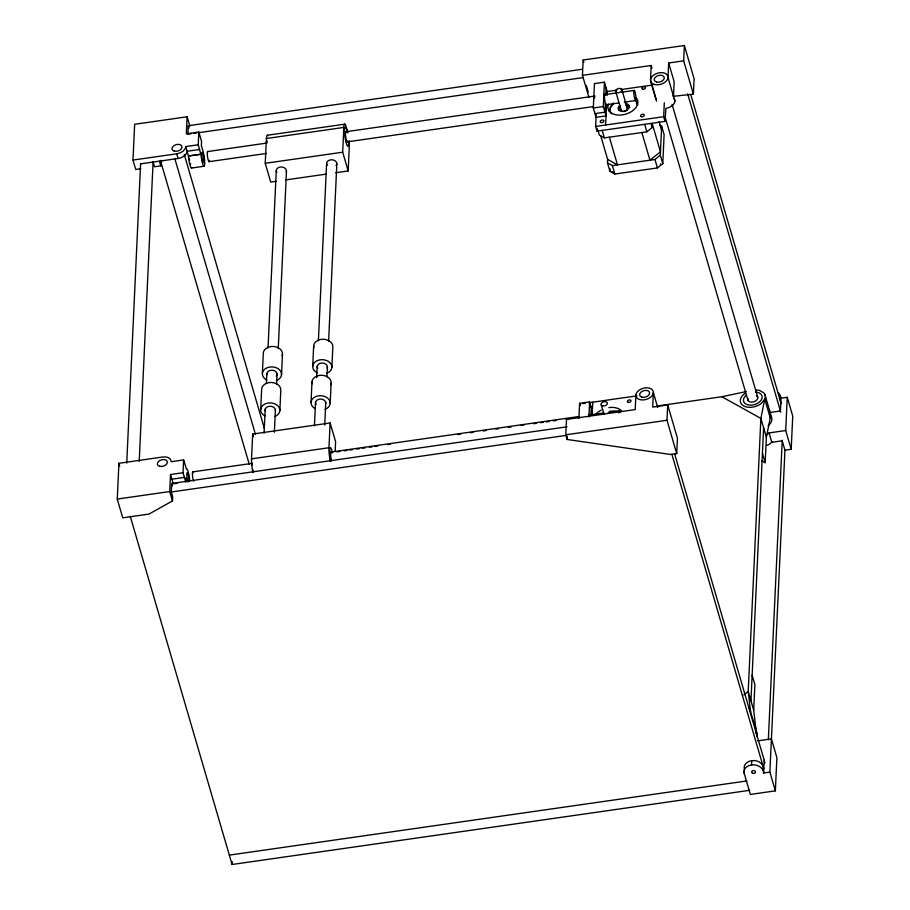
<?xml version="1.0" encoding="UTF-8"?>
<svg xmlns="http://www.w3.org/2000/svg" width="910" height="910" viewBox="0 0 910 910"><rect width="100%" height="100%" fill="white"/><g stroke="black" fill="none" stroke-linecap="round" stroke-linejoin="round"><path stroke-width="1.36" d="M172.388 485.815L171.694 483.46L171.307 491.98L172.673 496.678L172.479 500.932L148.99 514.07L122.748 517.836L117.265 499.067L118.926 463.292L162.651 457.025A8.963 5.779 -16.3 0 1 171.114 461.734L183.615 459.948L186.413 469.06A8.963 1.479 81.8 0 1 189.735 480.435M140.731 168.737L135.726 169.453L132.985 160.069L134.646 124.295L187.119 116.776L189.86 126.149M126.729 463.122L140.618 163.573M139.219 461.325L153.107 161.787M172.479 500.932L169.738 491.548L170.523 474.519L183.024 472.722L183.615 459.948M187.119 116.776L186.334 133.804L198.824 132.018L201.565 141.403L201.372 145.623L203.078 151.447A8.963 1.479 81.8 0 1 204.318 166.075A8.963 1.479 81.8 0 1 200.996 154.7L198.232 144.792L198.824 132.018M187.904 134.236L188.29 125.716L188.984 128.071M749.612 790.324L232.073 864.5L232.198 861.656M252.821 472.199L252.559 470.914A12.797 2.116 81.8 0 1 251.524 458.845L252.673 434.059L330.114 422.957L335.608 441.714L335.153 451.36M276.253 181.272L270.725 182.068L265.242 163.299L266.391 138.513A12.797 2.116 81.8 0 1 268.097 135.829M260.692 409.546L261.648 389.105A9.6 7.155 2.7 0 1 271.669 382.484A9.6 7.155 2.7 0 1 280.815 390.151L279.859 410.592M262.364 373.521L263.308 353.08A9.6 7.155 2.7 0 1 274.581 346.585A9.6 7.155 2.7 0 1 282.043 355.958M264.082 433.103L265.208 408.988M266.391 383.451L266.846 373.521M268.029 347.984L276.265 170.67M274.376 432.239L275.423 409.546M276.606 384.009L277.072 374.078M278.255 348.541L286.479 171.228M281.531 374.567L282.487 354.126M311.049 402.334L311.993 381.893M312.71 366.298L313.666 345.857M314.439 425.88L315.554 401.765M316.669 377.65L317.203 366.309M318.386 340.772L326.61 163.459M324.722 425.027L325.78 402.322M326.963 376.797L327.418 366.866M328.601 341.33L336.837 164.016M330.216 403.38L331.16 382.939M331.888 367.344L332.833 346.903A9.6 7.155 2.7 0 0 322.436 339.237A9.6 7.155 2.7 0 0 313.882 347.722M330.262 461.097L330 459.812A12.797 2.116 81.8 0 1 328.965 447.743L330.114 422.957M335.722 172.752L348.166 170.966L342.683 152.209L343.832 127.423A12.797 2.116 81.8 0 1 345.538 124.727L348.029 132.826M348.166 170.966L349.315 146.18A12.797 2.116 81.8 0 0 349.144 140.663M657.748 407.543L653.38 392.62A8.963 5.779 -16.3 0 1 640.014 399.661A8.963 5.779 -16.3 0 1 640.504 389.332A8.963 5.779 -16.3 0 1 653.38 392.62L652.709 407.1L667.701 404.95L677.438 438.256L676.721 453.589L670.477 454.477L567.158 439.473L565.792 434.787L566.498 419.453L635.214 409.602L635.885 395.122L636.568 397.465M588.907 97.37L582.457 75.337L583.173 60.003L684.377 45.5L694.114 78.806L693.397 94.139L673.195 96.335M567.158 439.473L567.294 436.641M578.919 418.225L579.613 403.323L589.612 401.89L592.353 411.263M604.433 82.162L603.307 106.55L606.049 115.923L596.05 117.356L593.309 107.983L594.446 83.595L604.433 82.162L607.186 91.535L606.993 95.504M673.878 98.291A8.963 5.779 -16.3 0 1 665.892 108.324L665.028 121.383L597.005 131.142L595.629 126.444L596.187 114.58M597.005 131.142L597.131 128.344M588.907 417.019L589.612 401.89M590.897 415.301L591.25 407.509M605.378 103.092L604.957 112.18L594.958 113.613M605.753 94.856L606.083 87.781M592.16 415.426L592.774 402.186M605.628 125.011L606.56 104.821M659.636 125.136L661.65 126.251L664.118 134.691L662.776 163.652L657.429 167.929L614.853 174.037L609.928 171.296L607.459 162.844L607.618 159.375L600.68 135.658M609.928 171.296L610.053 168.532M582.457 75.337L651.173 65.486L650.502 79.966L655.996 98.735M597.904 130.107L599.36 135.112L604.388 137.899L646.862 131.813L652.208 127.537L652.368 124.124L660.467 151.799L649.956 160.206L641.868 132.53M662.776 163.652L660.307 155.212L661.65 126.251M665.028 121.383L663.663 116.696L664.311 102.75M684.377 45.5L683.66 60.833L668.668 62.983L667.997 77.464L674.913 101.101M676.721 453.589L666.985 420.284L667.701 404.95M757.541 740.865L771.407 738.874L776.89 757.643L775.354 790.858L750.363 794.441L744.198 773.329L744.391 769.075A9.6 7.155 2.7 0 1 751.706 760.692A9.6 7.155 2.7 0 1 763.126 766.391L763.615 772.999L769.871 772.101L784.977 449.631M750.955 700.802L763.615 427.791M755.641 733.028A12.797 8.258 -16.3 0 0 755.846 728.626L753.696 710.175L754.879 684.627L752.138 675.243M761.579 460.733L765.173 462.735L766.368 437.175L770.258 417.872A12.797 8.258 -16.3 0 0 769.303 411.593M744.198 773.329A9.6 7.155 2.7 0 1 751.501 764.957L751.706 760.692M778.039 392.528A9.6 7.155 2.7 0 1 780.325 395.873L780.12 400.127A9.6 7.155 2.7 0 0 779.267 398.352M763.615 772.999L764.207 760.214M780.325 395.873L781.008 398.216L780.416 410.99L769.644 412.537M768.336 739.784L782.236 440.247M785.717 430.532L769.064 432.921L771.816 442.305L782.213 440.815L784.955 450.2L791.199 449.301L785.717 430.532L787.252 397.317L781.008 398.216M791.199 449.301L792.735 416.086L787.252 397.317M161.639 160.74L160.82 165.847L154.472 166.757L153.096 162.071M768.165 425.687L770.008 423.855A12.797 8.258 -16.3 0 0 770.406 415.347M769.064 432.921L766.903 434.65M772.306 441.805L769.007 444.455A8.963 5.779 -16.3 0 1 766.868 445.354M607.459 162.844L612.385 165.586L654.961 159.489L660.307 155.212M743.834 694.921L748.213 691.418L760.874 418.418L764.764 399.115A12.797 8.258 -16.3 0 0 763.82 392.824L759.395 390.367L756.415 389.946M744.96 393.416L744.243 393.882A12.797 8.258 -16.3 0 0 743.686 405.928A12.797 8.258 -16.3 0 0 761.363 403.392L764.764 399.115L770.258 417.872M657.27 405.985L721.869 396.726L746.382 391.55M188.472 125.694L582.264 69.251M188.086 134.214L190.895 133.804M193.705 133.406L196.526 133.008M199.335 132.598L583.276 77.566M132.985 160.069L176.711 153.801A8.963 5.779 -16.3 0 0 185.742 146.578L198.232 144.792M267.472 135.237L344.913 124.147M266.391 138.513L343.832 127.423M199.608 149.479L187.107 151.276A8.963 5.779 -16.3 0 1 178.087 158.488L140.606 163.857M607.186 91.535L616.843 90.158M620.984 89.555L652.743 85.005M207.696 151.549L266.619 143.097M345.197 131.836L594.947 96.039M604.763 94.64L615.99 93.025M621.598 92.217L634.224 90.409M200.974 154.177L188.461 155.917L188.495 156.486A8.963 1.479 81.8 0 0 191.828 167.861M200.974 154.29L188.472 156.076L185.742 146.578M209.016 161.673L266.55 153.426M346.517 141.96L593.468 106.572M606.094 104.764L618.72 102.955M624.328 102.147L635.555 100.532A5.119 0.842 81.8 0 0 635.328 93.15A5.119 0.842 81.8 0 0 633.792 92.729A5.119 0.842 81.8 0 0 635.555 100.532M593.309 107.983L603.307 106.55M191.464 168.054L203.954 166.268M265.242 163.299L342.683 152.209M595.629 126.444L663.663 116.696M285.933 179.884L326.042 174.14M582.775 403.619L585.278 403.255M589.02 402.721L636.989 395.839M251.524 458.845L328.965 447.743M192.829 471.869L251.763 463.429M330.33 452.168L578.68 416.564M589.908 414.96L603.933 412.947M608.142 412.344L619.369 410.74M337.075 451.872L339.885 451.474M344.105 450.871L346.915 450.461M349.724 450.063L352.523 449.665M356.743 449.051L359.552 448.653M362.362 448.255L365.172 447.845M369.38 447.242L372.19 446.844M375 446.435L377.809 446.036M387.637 444.626L390.447 444.228M457.855 434.559L460.665 434.161M470.493 432.75L473.302 432.352M483.13 430.942L485.94 430.544M495.768 429.133L498.578 428.724M508.406 427.313L511.215 426.915M521.043 425.505L523.853 425.107M533.681 423.696L536.49 423.286M540.711 422.684L543.52 422.286M546.33 421.887L549.128 421.478M553.348 420.875L556.158 420.477M565.986 419.066L568.795 418.668M171.899 479.206L184.389 477.42M171.888 483.438L567.066 426.801M174.652 483.699L177.439 483.301M117.265 499.067L169.738 491.548M565.792 434.787L666.985 420.284M170.079 492.162L566.68 435.31M229.331 855.116L746.871 780.939M607.618 159.375L617.481 164.858L609.381 137.182M721.869 396.726L760.874 418.418L766.368 437.175M749.203 707.98L755.846 728.626L754.686 726.749M159.341 161.172L160.82 165.847L160.683 160.342M683.66 60.833L693.397 94.139M690.838 94.811L781.167 403.687M687.664 93.798L780.769 412.207M668.668 62.983L674.151 81.741L673.48 96.221A8.963 5.779 -16.3 0 0 673.264 94.72M764.969 394.701L770.463 413.459M672.092 104.4L757.78 397.454M651.173 65.486L651.958 68.17M665.54 118.448L748.054 400.593M762.432 453.351L765.173 462.735M650.73 81.468L656.497 101.169M659.181 121.747L661.49 129.652M651.116 123.783L652.208 127.537M644.667 124.306L646.862 131.813M654.961 159.489L657.429 167.929M621.826 89.59L627.308 108.347M615.74 91.557L621.223 110.315M603.887 94.049L604.433 95.925M583.173 60.003L583.856 62.346M602.192 130.392L604.388 137.899M612.385 165.586L614.853 174.037M586.29 85.483L588.247 92.149M753.696 710.175L748.213 691.418L750.352 709.857A12.797 8.258 -16.3 0 1 750.682 711.995M769.871 772.101L775.354 790.858M674.64 453.908L764.991 762.898M671.864 454.261L763.82 768.734M601.203 404.757L603.956 414.13M589.032 414.38L589.578 416.257A5.119 0.842 81.8 0 1 590.26 415.176M579.613 403.323L580.273 405.564M184.252 154.438L264.366 428.405M176.711 153.801L178.087 158.488M174.913 158.954L255.426 434.286M252.673 434.059L253.458 436.732M160.535 160.843L249.26 464.282M186.982 481.367L185.958 477.875L185.765 482.107L183.024 472.722M170.523 474.519L173.264 483.892M118.926 463.292L119.699 465.977M130.255 516.3L232.073 864.5M252.923 469.844L252.991 470.242A9.6 1.581 81.8 0 0 253.458 472.574M189.417 158.954L189.621 160.274M276.833 172.445A5.119 3.822 2.7 0 1 280.94 166.974A5.119 3.822 2.7 0 1 286.252 172.036M267.062 142.756A9.6 1.581 81.8 0 1 267.074 140.857M348.632 141.937A9.6 1.581 81.8 0 1 345.754 141.152A9.6 1.581 81.8 0 1 345.322 127.309L345.8 127.753A9.6 1.581 81.8 0 1 347.392 132.451M327.19 165.233A5.119 3.822 2.7 0 1 331.957 159.762A5.119 3.822 2.7 0 1 336.04 165.711M266.778 379.971A9.6 7.155 2.7 0 1 264.89 369.05A9.6 7.155 2.7 0 1 279.575 369.847A9.6 7.155 2.7 0 1 276.367 380.494M266.949 374.761A5.119 3.822 2.7 0 1 272.852 370.302A5.119 3.822 2.7 0 1 276.265 376.194M317.124 372.747A9.6 7.155 2.7 0 1 315.235 361.827A9.6 7.155 2.7 0 1 329.921 362.635A9.6 7.155 2.7 0 1 326.713 373.271M317.761 368.493A5.119 3.822 2.7 0 1 321.867 363.01A5.119 3.822 2.7 0 1 327.179 368.084M252.343 465.328A9.6 1.581 81.8 0 1 252.206 463.076M330.899 461.472A9.6 1.581 81.8 0 1 330.432 459.14L330.046 456.661A9.6 1.581 81.8 0 1 330.08 447.834A9.6 1.581 81.8 0 1 332.537 452.771M265.106 415.995A9.6 7.155 2.7 0 1 263.217 405.075A9.6 7.155 2.7 0 1 277.903 405.883A9.6 7.155 2.7 0 1 274.695 416.518M265.276 410.785A5.119 3.822 2.7 0 1 269.838 406.258A5.119 3.822 2.7 0 1 275.389 410.353M315.451 408.783A9.6 7.155 2.7 0 1 313.563 397.863A9.6 7.155 2.7 0 1 328.248 398.66A9.6 7.155 2.7 0 1 325.041 409.307M316.089 404.518A5.119 3.822 2.7 0 1 320.195 399.046A5.119 3.822 2.7 0 1 325.507 404.108M312.21 383.758A9.6 7.155 2.7 0 1 322.015 375.273A9.6 7.155 2.7 0 1 330.717 384.771M347.586 141.3A5.119 0.842 81.8 0 1 345.686 136.557A5.119 0.842 81.8 0 1 346.437 132.541M209.448 160.365A5.119 0.842 81.8 0 1 207.673 157.68A5.119 0.842 81.8 0 1 207.946 151.777M193.625 481.197A5.119 0.842 81.8 0 1 192.397 474.19A5.119 0.842 81.8 0 1 193.364 472.677M618.937 413.06A5.119 0.842 81.8 0 1 620.188 412.389M331.558 460.528A5.119 0.842 81.8 0 1 330.603 453.851A5.119 0.842 81.8 0 1 331.581 452.861M190.713 164.027A5.119 0.842 81.8 0 1 190.429 163.459M188.063 481.993A5.119 0.842 81.8 0 1 186.903 476.18A5.119 0.842 81.8 0 1 187.267 472.665L187.528 472.904A5.119 0.842 81.8 0 1 188.62 476.658L188.825 477.977A5.119 0.842 81.8 0 1 189.03 481.481M636.113 97.677A15.356 9.908 -16.3 0 1 624.385 114.501A15.356 9.908 -16.3 0 1 608.54 104.07M609.268 111.486A15.356 9.908 -16.3 0 1 613.09 104.411M635.203 100.589A15.356 9.908 -16.3 0 1 637.489 102.364M606.549 104.184A5.119 0.842 81.8 0 1 604.74 100.1A5.119 0.842 81.8 0 1 605.116 94.856M594.435 98.371A5.119 0.842 81.8 0 1 594.662 96.164M590.192 405.883A1.922 1.24 -16.3 0 1 590.419 407.384M595.618 414.596A15.356 9.908 -16.3 0 1 601.283 410.069M608.836 407.623A15.356 9.908 -16.3 0 1 621.587 410.865M751.501 764.957A9.6 7.155 2.7 0 1 762.933 770.645M755.516 392.119A9.6 6.199 -16.3 0 1 761.169 400.116A9.6 6.199 -16.3 0 1 747.19 404.643A9.6 6.199 -16.3 0 1 746.382 395.065M755.789 730.503A12.797 8.258 -16.3 0 1 756.733 736.782M756.449 395.713A5.119 3.299 -16.3 0 1 753.946 401.742A5.119 3.299 -16.3 0 1 748.02 398.443M613.021 172.161A4.482 2.889 -16.3 0 1 612.35 171.637M660.751 163.993A4.482 2.889 -16.3 0 1 660.285 164.767M636.386 102.944A14.082 9.089 -16.3 0 1 637.648 105.003M618.641 110.144A5.756 3.72 -16.3 0 1 620.415 107.198M625.898 105.424A5.756 3.72 -16.3 0 1 629.743 107.562M626.546 107.516A3.196 2.07 -16.3 0 1 627.115 109.735A3.196 2.07 -16.3 0 1 624.169 111.464M623.361 111.509A3.196 2.07 -16.3 0 1 621.143 109.78M611.6 113.852A14.082 9.089 -16.3 0 1 613.476 102.944M635.84 101.067A14.082 9.089 -16.3 0 1 637.455 105.492M625.341 103.547A5.756 3.72 -16.3 0 1 628.742 108.347A5.756 3.72 -16.3 0 1 620.347 111.066A5.756 3.72 -16.3 0 1 619.869 105.321M609.62 411.286A14.082 9.089 -16.3 0 1 616.434 411.559M203.465 162.469L203.203 162.23A5.119 0.842 81.8 0 1 202.111 158.476L201.906 157.157A5.119 0.842 81.8 0 1 202.134 152.345A5.119 0.842 81.8 0 1 203.681 157.646A5.119 0.842 81.8 0 1 203.465 162.469M174.356 151.14A5.119 3.299 -16.3 0 0 181.989 147.124A5.119 3.299 -16.3 0 0 174.629 145.247A5.119 3.299 -16.3 0 0 174.356 151.14M159.739 466.307A5.119 3.299 -16.3 0 0 167.372 462.28A5.119 3.299 -16.3 0 0 160.012 460.403A5.119 3.299 -16.3 0 0 159.739 466.307M654.643 84.505A8.963 5.779 -16.3 0 0 667.997 77.464A8.963 5.779 -16.3 0 0 655.12 74.176A8.963 5.779 -16.3 0 0 654.643 84.505M656.622 82.025A5.119 3.299 -16.3 0 0 664.255 77.998A5.119 3.299 -16.3 0 0 656.895 76.121A5.119 3.299 -16.3 0 0 656.622 82.025M601.089 122.531A1.922 1.24 -16.3 0 0 603.956 121.019A1.922 1.24 -16.3 0 0 601.191 120.325A1.922 1.24 -16.3 0 0 601.089 122.531M641.482 116.707A1.854 1.194 -16.3 0 0 644.246 115.251A1.854 1.194 -16.3 0 0 641.573 114.569A1.854 1.194 -16.3 0 0 641.482 116.707M642.756 89.191A1.854 1.194 -16.3 0 0 645.52 87.735A1.854 1.194 -16.3 0 0 642.858 87.053A1.854 1.194 -16.3 0 0 642.756 89.191M641.994 397.181A5.119 3.299 -16.3 0 0 649.626 393.154A5.119 3.299 -16.3 0 0 642.267 391.277A5.119 3.299 -16.3 0 0 641.994 397.181M628.23 402.391A1.854 1.194 -16.3 0 0 630.994 400.935A1.854 1.194 -16.3 0 0 628.321 400.252A1.854 1.194 -16.3 0 0 628.23 402.391M752.524 773.182A1.922 1.433 2.7 0 0 755.482 772.101A1.922 1.433 2.7 0 0 752.684 770.702A1.922 1.433 2.7 0 0 752.524 773.182M617.128 92.638A3.196 2.07 -16.3 0 0 621.905 90.124A3.196 2.07 -16.3 0 0 617.298 88.953A3.196 2.07 -16.3 0 0 617.128 92.638M602.602 405.837A3.196 2.07 -16.3 0 0 607.368 403.323A3.196 2.07 -16.3 0 0 602.773 402.152A3.196 2.07 -16.3 0 0 602.602 405.837"/></g></svg>
